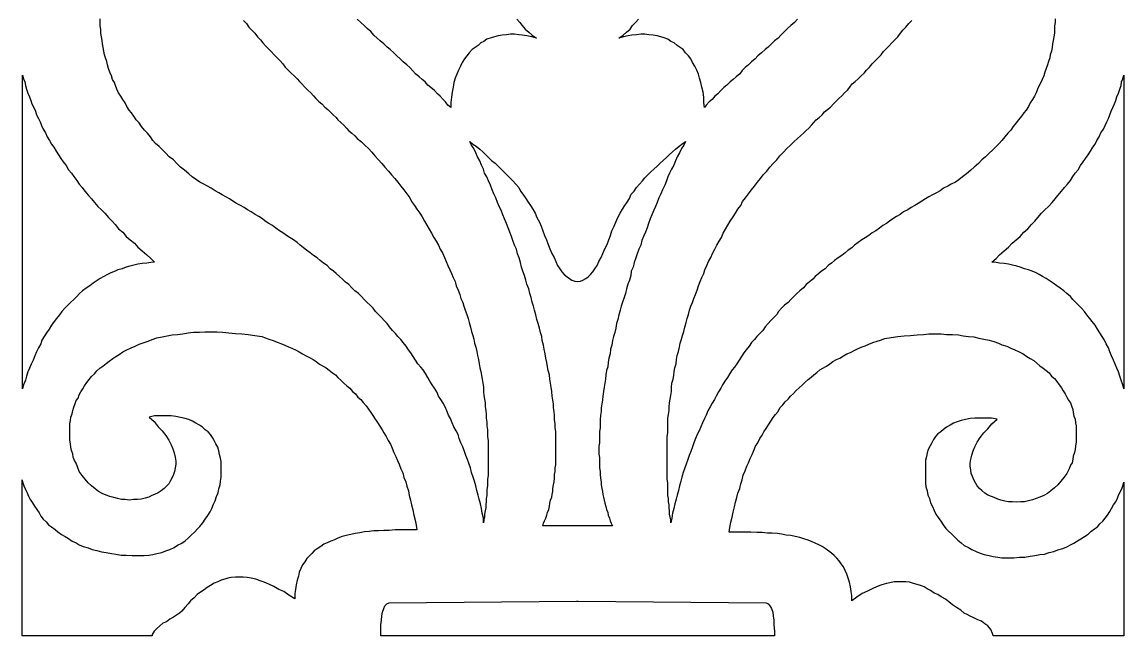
# Model space of a CAD drawing. Extents: x -372 to 372, y -358 to 358.
# Drawn here: x -312.5 to -242.8, y 75.3 to 114.1 of the extents above; entities that cross this region are included whole.
import ezdxf

# ---------------------------------------------------------------- set-up
doc = ezdxf.new("R2010")
doc.units = 0
doc.layers.add('LAYER_1', color=18, linetype='CONTINUOUS')

msp = doc.modelspace()

# ---------------------------------------------------------------- linework, layer by layer
at = {"layer": 'LAYER_1'}
for points in [[(-298.498, 114.252), (-298.312, 114.057), (-298.163, 113.83), (-297.977, 113.636), (-297.79, 113.441), (-297.604, 113.214), (-297.418, 113.019), (-297.269, 112.825), (-297.082, 112.63), (-296.933, 112.468), (-296.747, 112.273), (-296.561, 112.079), (-296.374, 111.884), (-296.188, 111.69), (-296.002, 111.495), (-295.853, 111.3), (-295.666, 111.106), (-295.48, 110.911), (-295.294, 110.749), (-295.107, 110.554), (-294.958, 110.392), (-294.809, 110.23), (-294.623, 110.036), (-294.437, 109.841), (-294.25, 109.679), (-294.064, 109.484), (-293.915, 109.322), (-293.729, 109.127), (-293.542, 108.965), (-293.356, 108.771), (-293.17, 108.608), (-293.021, 108.479), (-292.834, 108.284), (-292.648, 108.122), (-292.536, 107.96), (-292.35, 107.798), (-292.164, 107.635), (-291.977, 107.441), (-291.828, 107.279), (-291.642, 107.117), (-291.456, 106.954), (-291.307, 106.792), (-291.046, 106.565), (-290.822, 106.371), (-290.599, 106.144), (-290.375, 105.917), (-290.189, 105.69), (-289.965, 105.43), (-289.742, 105.203), (-289.555, 104.976), (-289.332, 104.717), (-289.145, 104.49), (-288.922, 104.262), (-288.736, 104.035), (-288.549, 103.776), (-288.363, 103.549), (-288.177, 103.29), (-287.99, 103.03), (-287.878, 102.803), (-287.692, 102.544), (-287.543, 102.317), (-287.357, 102.057), (-287.208, 101.83), (-287.059, 101.571), (-286.91, 101.311), (-286.761, 101.052), (-286.612, 100.792), (-286.462, 100.533), (-286.313, 100.306), (-286.164, 100.046), (-286.053, 99.787), (-285.904, 99.527), (-285.792, 99.268), (-285.68, 99.008), (-285.568, 98.749), (-285.456, 98.489), (-285.345, 98.262), (-285.233, 98.003), (-285.121, 97.744), (-285.046, 97.484), (-284.935, 97.192), (-284.823, 96.933), (-284.748, 96.673), (-284.637, 96.414), (-284.562, 96.187), (-284.488, 95.927), (-284.376, 95.668), (-284.301, 95.408), (-284.227, 95.149), (-284.152, 94.857), (-284.078, 94.598), (-284.003, 94.338), (-283.929, 94.111), (-283.891, 93.852), (-283.817, 93.592), (-283.742, 93.333), (-283.705, 93.073), (-283.63, 92.814), (-283.593, 92.554), (-283.556, 92.295), (-283.481, 92.068), (-283.444, 91.808), (-283.407, 91.581), (-283.37, 91.322), (-283.332, 91.062), (-283.332, 90.803), (-283.295, 90.543), (-283.258, 90.316), (-283.221, 90.089), (-283.221, 89.83), (-283.183, 89.603), (-283.146, 89.343), (-283.146, 89.116), (-283.109, 88.857), (-283.109, 88.63), (-283.072, 88.37), (-283.072, 88.176), (-283.072, 87.949), (-283.034, 87.689), (-283.034, 87.462), (-283.034, 87.235), (-283.034, 87.008), (-283.034, 86.781), (-283.034, 86.554), (-283.034, 86.327), (-283.034, 86.133), (-283.034, 85.906), (-283.034, 85.679), (-283.034, 85.484), (-283.072, 85.257), (-283.072, 85.03), (-283.072, 84.835), (-283.109, 84.608), (-283.109, 84.414), (-283.109, 84.219), (-283.146, 84.025), (-283.146, 83.83), (-283.183, 83.635), (-283.183, 83.441), (-283.221, 83.246), (-283.258, 83.052), (-283.258, 82.857), (-283.295, 82.695), (-283.332, 82.5), (-283.332, 82.792), (-283.407, 83.116), (-283.444, 83.408), (-283.519, 83.7), (-283.593, 83.992), (-283.668, 84.252), (-283.742, 84.543), (-283.817, 84.835), (-283.891, 85.127), (-283.966, 85.387), (-284.078, 85.679), (-284.152, 85.97), (-284.227, 86.198), (-284.338, 86.489), (-284.45, 86.749), (-284.525, 87.008), (-284.637, 87.3), (-284.748, 87.56), (-284.86, 87.819), (-284.935, 88.079), (-285.046, 88.306), (-285.196, 88.565), (-285.307, 88.825), (-285.419, 89.084), (-285.531, 89.311), (-285.643, 89.571), (-285.754, 89.83), (-285.866, 90.057), (-286.015, 90.284), (-286.164, 90.511), (-286.276, 90.771), (-286.425, 90.998), (-286.574, 91.225), (-286.723, 91.452), (-286.835, 91.679), (-286.984, 91.938), (-287.133, 92.165), (-287.282, 92.327), (-287.469, 92.554), (-287.618, 92.781), (-287.767, 93.008), (-287.916, 93.235), (-288.065, 93.43), (-288.214, 93.657), (-288.4, 93.884), (-288.549, 94.079), (-288.736, 94.273), (-288.885, 94.468), (-289.071, 94.662), (-289.257, 94.889), (-289.406, 95.084), (-289.593, 95.279), (-289.779, 95.473), (-289.965, 95.668), (-290.151, 95.862), (-290.301, 96.057), (-290.487, 96.252), (-290.673, 96.414), (-290.859, 96.608), (-291.046, 96.803), (-291.232, 96.998), (-291.456, 97.16), (-291.642, 97.354), (-291.828, 97.549), (-292.052, 97.711), (-292.238, 97.906), (-292.425, 98.068), (-292.648, 98.262), (-292.797, 98.392), (-293.021, 98.554), (-293.207, 98.749), (-293.431, 98.911), (-293.654, 99.073), (-293.841, 99.235), (-294.064, 99.398), (-294.288, 99.56), (-294.511, 99.722), (-294.698, 99.884), (-294.921, 100.046), (-295.107, 100.208), (-295.331, 100.371), (-295.555, 100.5), (-295.778, 100.662), (-296.002, 100.825), (-296.225, 100.954), (-296.449, 101.117), (-296.673, 101.279), (-296.896, 101.408), (-297.12, 101.571), (-297.306, 101.7), (-297.53, 101.862), (-297.753, 101.992), (-298.014, 102.154), (-298.238, 102.284), (-298.461, 102.414), (-298.685, 102.544), (-298.946, 102.673), (-299.169, 102.835), (-299.393, 102.965), (-299.616, 103.095), (-299.84, 103.225), (-300.063, 103.354), (-300.287, 103.484), (-300.548, 103.646), (-300.771, 103.776), (-300.995, 103.906), (-301.256, 104.035), (-301.479, 104.165), (-301.74, 104.36), (-301.964, 104.554), (-302.225, 104.781), (-302.486, 104.976), (-302.709, 105.203), (-302.933, 105.43), (-303.194, 105.625), (-303.417, 105.852), (-303.603, 106.046), (-303.827, 106.273), (-304.051, 106.468), (-304.237, 106.663), (-304.386, 106.89), (-304.572, 107.117), (-304.759, 107.311), (-304.945, 107.538), (-305.094, 107.765), (-305.28, 107.96), (-305.429, 108.187), (-305.578, 108.414), (-305.727, 108.576), (-305.877, 108.803), (-305.988, 109.03), (-306.137, 109.257), (-306.249, 109.452), (-306.398, 109.679), (-306.51, 109.906), (-306.585, 110.133), (-306.659, 110.327), (-306.771, 110.522), (-306.845, 110.749), (-306.957, 110.976), (-307.032, 111.203), (-307.106, 111.43), (-307.143, 111.657), (-307.218, 111.884), (-307.293, 112.079), (-307.33, 112.306), (-307.367, 112.533), (-307.404, 112.76), (-307.442, 112.987), (-307.479, 113.214), (-307.516, 113.441), (-307.516, 113.668), (-307.553, 113.895), (-307.553, 114.122), (-307.553, 114.349)], [(-281.208, 114.317), (-281.022, 114.122), (-280.873, 113.927), (-280.687, 113.7), (-280.463, 113.506), (-280.24, 113.311), (-279.979, 113.117), (-280.277, 113.214), (-280.575, 113.279), (-280.873, 113.311), (-281.097, 113.344), (-281.357, 113.376), (-281.618, 113.376), (-281.879, 113.344), (-282.14, 113.311), (-282.401, 113.279), (-282.624, 113.214), (-282.848, 113.149), (-283.109, 113.052), (-283.295, 112.922), (-283.481, 112.825), (-283.668, 112.663), (-283.854, 112.533), (-284.04, 112.403), (-284.227, 112.208), (-284.376, 112.014), (-284.525, 111.819), (-284.674, 111.592), (-284.786, 111.365), (-284.897, 111.106), (-285.009, 110.846), (-285.121, 110.587), (-285.196, 110.327), (-285.233, 110.036), (-285.307, 109.711), (-285.345, 109.387), (-285.382, 109.063), (-285.382, 108.738), (-285.568, 108.9), (-285.717, 109.095), (-285.866, 109.257), (-286.053, 109.452), (-286.239, 109.614), (-286.425, 109.808), (-286.649, 110.003), (-286.835, 110.165), (-287.021, 110.36), (-287.208, 110.522), (-287.394, 110.684), (-287.618, 110.879), (-287.804, 111.073), (-287.99, 111.268), (-288.177, 111.43), (-288.4, 111.625), (-288.586, 111.819), (-288.81, 112.014), (-288.996, 112.208), (-289.22, 112.403), (-289.406, 112.565), (-289.63, 112.76), (-289.853, 112.954), (-290.04, 113.117), (-290.263, 113.311), (-290.45, 113.538), (-290.673, 113.733), (-290.859, 113.927), (-291.083, 114.122), (-291.307, 114.317)], [(-263.471, 114.317), (-263.657, 114.122), (-263.881, 113.927), (-264.105, 113.733), (-264.291, 113.538), (-264.515, 113.311), (-264.701, 113.117), (-264.924, 112.954), (-265.111, 112.76), (-265.334, 112.565), (-265.521, 112.403), (-265.744, 112.208), (-265.968, 112.014), (-266.154, 111.819), (-266.378, 111.625), (-266.564, 111.43), (-266.788, 111.268), (-266.974, 111.073), (-267.123, 110.879), (-267.347, 110.684), (-267.533, 110.522), (-267.719, 110.36), (-267.943, 110.165), (-268.129, 110.003), (-268.315, 109.808), (-268.502, 109.614), (-268.688, 109.452), (-268.874, 109.257), (-269.061, 109.095), (-269.247, 108.9), (-269.359, 108.738), (-269.396, 109.063), (-269.396, 109.387), (-269.433, 109.711), (-269.508, 110.036), (-269.582, 110.327), (-269.657, 110.587), (-269.731, 110.846), (-269.843, 111.106), (-269.955, 111.365), (-270.104, 111.592), (-270.216, 111.819), (-270.365, 112.014), (-270.551, 112.208), (-270.7, 112.403), (-270.886, 112.533), (-271.073, 112.663), (-271.259, 112.825), (-271.483, 112.922), (-271.669, 113.052), (-271.893, 113.149), (-272.116, 113.214), (-272.34, 113.279), (-272.601, 113.311), (-272.861, 113.344), (-273.122, 113.376), (-273.383, 113.376), (-273.644, 113.344), (-273.942, 113.311), (-274.166, 113.279), (-274.464, 113.214), (-274.762, 113.117), (-274.501, 113.311), (-274.277, 113.506), (-274.054, 113.7), (-273.905, 113.927), (-273.718, 114.122), (-273.532, 114.317)], [(-247.187, 114.349), (-247.187, 114.122), (-247.224, 113.895), (-247.224, 113.668), (-247.224, 113.441), (-247.262, 113.214), (-247.299, 112.987), (-247.336, 112.76), (-247.374, 112.533), (-247.411, 112.306), (-247.485, 112.079), (-247.523, 111.884), (-247.597, 111.657), (-247.672, 111.43), (-247.746, 111.203), (-247.821, 110.976), (-247.895, 110.749), (-248.007, 110.522), (-248.082, 110.327), (-248.193, 110.133), (-248.305, 109.906), (-248.38, 109.679), (-248.491, 109.452), (-248.603, 109.257), (-248.752, 109.03), (-248.864, 108.803), (-249.013, 108.576), (-249.162, 108.414), (-249.311, 108.187), (-249.498, 107.96), (-249.647, 107.765), (-249.833, 107.538), (-249.982, 107.311), (-250.168, 107.117), (-250.355, 106.89), (-250.541, 106.663), (-250.727, 106.468), (-250.913, 106.273), (-251.137, 106.046), (-251.361, 105.852), (-251.584, 105.625), (-251.808, 105.43), (-252.031, 105.203), (-252.292, 104.976), (-252.516, 104.781), (-252.777, 104.554), (-253.037, 104.36), (-253.261, 104.165), (-253.485, 104.035), (-253.745, 103.906), (-253.969, 103.776), (-254.23, 103.646), (-254.453, 103.484), (-254.677, 103.354), (-254.938, 103.225), (-255.161, 103.095), (-255.385, 102.965), (-255.609, 102.835), (-255.832, 102.673), (-256.056, 102.544), (-256.279, 102.414), (-256.503, 102.284), (-256.764, 102.154), (-256.987, 101.992), (-257.211, 101.862), (-257.435, 101.7), (-257.658, 101.571), (-257.844, 101.408), (-258.068, 101.279), (-258.292, 101.117), (-258.515, 100.954), (-258.739, 100.825), (-258.962, 100.662), (-259.186, 100.5), (-259.409, 100.371), (-259.633, 100.208), (-259.857, 100.046), (-260.043, 99.884), (-260.267, 99.722), (-260.453, 99.56), (-260.676, 99.398), (-260.9, 99.235), (-261.124, 99.073), (-261.31, 98.911), (-261.533, 98.749), (-261.72, 98.554), (-261.943, 98.392), (-262.13, 98.262), (-262.353, 98.068), (-262.502, 97.906), (-262.726, 97.711), (-262.912, 97.549), (-263.099, 97.354), (-263.322, 97.16), (-263.508, 96.998), (-263.695, 96.803), (-263.881, 96.608), (-264.067, 96.414), (-264.291, 96.252), (-264.477, 96.057), (-264.664, 95.862), (-264.775, 95.668), (-264.962, 95.473), (-265.148, 95.279), (-265.334, 95.084), (-265.521, 94.889), (-265.67, 94.662), (-265.856, 94.468), (-266.042, 94.273), (-266.191, 94.079), (-266.378, 93.884), (-266.527, 93.657), (-266.713, 93.43), (-266.862, 93.235), (-267.011, 93.008), (-267.16, 92.781), (-267.309, 92.554), (-267.458, 92.327), (-267.607, 92.165), (-267.756, 91.938), (-267.905, 91.679), (-268.055, 91.452), (-268.204, 91.225), (-268.315, 90.998), (-268.464, 90.771), (-268.613, 90.511), (-268.725, 90.284), (-268.874, 90.057), (-268.986, 89.83), (-269.135, 89.571), (-269.247, 89.311), (-269.359, 89.084), (-269.471, 88.825), (-269.582, 88.565), (-269.694, 88.306), (-269.806, 88.079), (-269.918, 87.819), (-270.029, 87.56), (-270.104, 87.3), (-270.216, 87.008), (-270.328, 86.749), (-270.402, 86.489), (-270.514, 86.198), (-270.588, 85.97), (-270.7, 85.679), (-270.775, 85.387), (-270.849, 85.127), (-270.924, 84.835), (-270.998, 84.543), (-271.073, 84.252), (-271.147, 83.992), (-271.222, 83.7), (-271.296, 83.408), (-271.371, 83.116), (-271.408, 82.792), (-271.483, 82.5), (-271.483, 82.695), (-271.52, 82.857), (-271.557, 83.052), (-271.557, 83.246), (-271.594, 83.441), (-271.594, 83.635), (-271.632, 83.83), (-271.632, 84.025), (-271.669, 84.219), (-271.669, 84.414), (-271.669, 84.608), (-271.669, 84.835), (-271.669, 85.03), (-271.706, 85.257), (-271.706, 85.484), (-271.706, 85.679), (-271.706, 85.906), (-271.706, 86.133), (-271.706, 86.327), (-271.706, 86.554), (-271.706, 86.781), (-271.706, 87.008), (-271.706, 87.235), (-271.706, 87.462), (-271.706, 87.689), (-271.706, 87.949), (-271.669, 88.176), (-271.669, 88.37), (-271.669, 88.63), (-271.669, 88.857), (-271.669, 89.116), (-271.632, 89.343), (-271.594, 89.603), (-271.594, 89.83), (-271.557, 90.089), (-271.52, 90.316), (-271.483, 90.543), (-271.445, 90.803), (-271.445, 91.062), (-271.408, 91.322), (-271.334, 91.581), (-271.296, 91.808), (-271.259, 92.068), (-271.222, 92.295), (-271.147, 92.554), (-271.11, 92.814), (-271.073, 93.073), (-270.998, 93.333), (-270.924, 93.592), (-270.886, 93.852), (-270.812, 94.111), (-270.737, 94.338), (-270.663, 94.598), (-270.588, 94.857), (-270.514, 95.149), (-270.439, 95.408), (-270.365, 95.668), (-270.29, 95.927), (-270.216, 96.187), (-270.104, 96.414), (-270.029, 96.673), (-269.918, 96.933), (-269.806, 97.192), (-269.731, 97.484), (-269.62, 97.744), (-269.508, 98.003), (-269.396, 98.262), (-269.321, 98.489), (-269.21, 98.749), (-269.098, 99.008), (-268.949, 99.268), (-268.837, 99.527), (-268.688, 99.787), (-268.576, 100.046), (-268.427, 100.306), (-268.278, 100.533), (-268.166, 100.792), (-268.017, 101.052), (-267.868, 101.311), (-267.719, 101.571), (-267.533, 101.83), (-267.384, 102.057), (-267.235, 102.317), (-267.048, 102.544), (-266.937, 102.803), (-266.75, 103.03), (-266.564, 103.29), (-266.378, 103.549), (-266.191, 103.776), (-266.005, 104.035), (-265.819, 104.262), (-265.632, 104.49), (-265.409, 104.717), (-265.223, 104.976), (-264.999, 105.203), (-264.775, 105.43), (-264.589, 105.69), (-264.365, 105.917), (-264.142, 106.144), (-263.918, 106.371), (-263.695, 106.565), (-263.471, 106.792), (-263.285, 106.954), (-263.099, 107.117), (-262.949, 107.279), (-262.763, 107.441), (-262.577, 107.635), (-262.428, 107.798), (-262.279, 107.96), (-262.092, 108.122), (-261.906, 108.284), (-261.757, 108.479), (-261.571, 108.608), (-261.384, 108.771), (-261.198, 108.965), (-261.049, 109.127), (-260.863, 109.322), (-260.676, 109.484), (-260.49, 109.679), (-260.304, 109.841), (-260.155, 110.036), (-260.006, 110.23), (-259.819, 110.392), (-259.633, 110.554), (-259.447, 110.749), (-259.26, 110.911), (-259.111, 111.106), (-258.925, 111.3), (-258.739, 111.495), (-258.552, 111.69), (-258.366, 111.884), (-258.18, 112.079), (-258.031, 112.273), (-257.844, 112.468), (-257.695, 112.63), (-257.509, 112.825), (-257.323, 113.019), (-257.136, 113.214), (-256.95, 113.441), (-256.801, 113.636), (-256.615, 113.83), (-256.428, 114.057), (-256.242, 114.252)]]:
    msp.add_lwpolyline(points, dxfattribs=at)
for points in [[(-312.398, 110.554), (-312.323, 110.36), (-312.286, 110.133), (-312.211, 109.906), (-312.137, 109.646), (-312.025, 109.419), (-311.95, 109.192), (-311.876, 108.965), (-311.764, 108.738), (-311.652, 108.511), (-311.578, 108.284), (-311.466, 108.057), (-311.354, 107.83), (-311.28, 107.603), (-311.168, 107.376), (-311.019, 107.149), (-310.907, 106.89), (-310.758, 106.663), (-310.646, 106.435), (-310.497, 106.241), (-310.348, 105.981), (-310.199, 105.754), (-310.05, 105.527), (-309.901, 105.3), (-309.715, 105.073), (-309.566, 104.814), (-309.379, 104.587), (-309.23, 104.392), (-309.044, 104.133), (-308.895, 103.906), (-308.708, 103.679), (-308.522, 103.452), (-308.299, 103.192), (-308.112, 102.965), (-307.926, 102.738), (-307.702, 102.479), (-307.479, 102.284), (-307.255, 102.057), (-307.032, 101.798), (-306.808, 101.571), (-306.622, 101.344), (-306.398, 101.084), (-306.137, 100.857), (-305.914, 100.598), (-305.653, 100.371), (-305.392, 100.176), (-305.169, 99.917), (-304.908, 99.689), (-304.61, 99.43), (-304.349, 99.203), (-304.125, 98.976), (-304.349, 98.944), (-304.61, 98.911), (-304.908, 98.879), (-305.169, 98.846), (-305.429, 98.781), (-305.69, 98.717), (-305.914, 98.652), (-306.175, 98.554), (-306.435, 98.489), (-306.622, 98.392), (-306.883, 98.295), (-307.106, 98.198), (-307.33, 98.068), (-307.553, 97.938), (-307.814, 97.776), (-308.001, 97.646), (-308.224, 97.484), (-308.448, 97.322), (-308.671, 97.16), (-308.858, 96.998), (-309.044, 96.803), (-309.23, 96.608), (-309.416, 96.446), (-309.603, 96.252), (-309.789, 96.057), (-309.975, 95.862), (-310.124, 95.635), (-310.311, 95.408), (-310.46, 95.214), (-310.646, 94.987), (-310.795, 94.727), (-310.944, 94.5), (-311.093, 94.273), (-311.242, 94.046), (-311.317, 93.819), (-311.466, 93.56), (-311.578, 93.3), (-311.69, 93.041), (-311.801, 92.781), (-311.913, 92.522), (-312.025, 92.262), (-312.137, 92.035), (-312.211, 91.776), (-312.286, 91.516), (-312.398, 91.225), (-312.472, 90.967), (-312.472, 110.781)], [(-242.828, 90.967), (-242.902, 91.225), (-243.014, 91.516), (-243.088, 91.776), (-243.163, 92.035), (-243.275, 92.262), (-243.386, 92.522), (-243.498, 92.781), (-243.61, 93.041), (-243.722, 93.3), (-243.796, 93.56), (-243.945, 93.819), (-244.057, 94.046), (-244.206, 94.273), (-244.355, 94.5), (-244.504, 94.727), (-244.653, 94.987), (-244.84, 95.214), (-244.989, 95.408), (-245.175, 95.635), (-245.324, 95.862), (-245.51, 96.057), (-245.697, 96.252), (-245.883, 96.446), (-246.069, 96.608), (-246.218, 96.803), (-246.442, 96.998), (-246.628, 97.16), (-246.852, 97.322), (-247.075, 97.484), (-247.299, 97.646), (-247.485, 97.776), (-247.746, 97.938), (-247.97, 98.068), (-248.193, 98.198), (-248.38, 98.295), (-248.64, 98.392), (-248.864, 98.489), (-249.125, 98.554), (-249.386, 98.652), (-249.609, 98.717), (-249.87, 98.781), (-250.131, 98.846), (-250.392, 98.879), (-250.69, 98.911), (-250.913, 98.944), (-251.174, 98.976), (-250.913, 99.203), (-250.69, 99.43), (-250.392, 99.689), (-250.131, 99.917), (-249.907, 100.176), (-249.647, 100.371), (-249.386, 100.598), (-249.162, 100.857), (-248.901, 101.084), (-248.678, 101.344), (-248.454, 101.571), (-248.268, 101.798), (-248.044, 102.057), (-247.821, 102.284), (-247.597, 102.479), (-247.374, 102.738), (-247.187, 102.965), (-247.001, 103.192), (-246.777, 103.452), (-246.591, 103.679), (-246.405, 103.906), (-246.218, 104.133), (-246.069, 104.392), (-245.92, 104.587), (-245.734, 104.814), (-245.585, 105.073), (-245.399, 105.3), (-245.25, 105.527), (-245.1, 105.754), (-244.951, 105.981), (-244.802, 106.241), (-244.653, 106.435), (-244.542, 106.663), (-244.392, 106.89), (-244.281, 107.149), (-244.132, 107.376), (-244.02, 107.603), (-243.908, 107.83), (-243.796, 108.057), (-243.722, 108.284), (-243.647, 108.511), (-243.535, 108.738), (-243.424, 108.965), (-243.349, 109.192), (-243.275, 109.419), (-243.163, 109.646), (-243.088, 109.906), (-243.014, 110.133), (-242.976, 110.36), (-242.902, 110.554), (-242.828, 110.781)], [(-270.663, 106.371), (-270.812, 106.144), (-270.924, 105.884), (-271.073, 105.625), (-271.185, 105.365), (-271.296, 105.106), (-271.445, 104.846), (-271.557, 104.587), (-271.669, 104.36), (-271.744, 104.1), (-271.855, 103.841), (-272.004, 103.549), (-272.116, 103.29), (-272.228, 103.03), (-272.34, 102.738), (-272.452, 102.479), (-272.563, 102.252), (-272.675, 101.96), (-272.787, 101.7), (-272.899, 101.408), (-272.973, 101.149), (-273.085, 100.857), (-273.197, 100.598), (-273.309, 100.338), (-273.383, 100.046), (-273.495, 99.787), (-273.607, 99.495), (-273.681, 99.235), (-273.793, 98.944), (-273.868, 98.652), (-273.979, 98.392), (-274.017, 98.133), (-274.091, 97.841), (-274.203, 97.581), (-274.277, 97.289), (-274.352, 96.998), (-274.426, 96.738), (-274.538, 96.446), (-274.613, 96.187), (-274.687, 95.927), (-274.762, 95.635), (-274.836, 95.344), (-274.911, 95.084), (-274.948, 94.792), (-275.023, 94.533), (-275.097, 94.273), (-275.172, 94.014), (-275.209, 93.722), (-275.284, 93.462), (-275.321, 93.171), (-275.395, 92.911), (-275.433, 92.619), (-275.47, 92.36), (-275.544, 92.133), (-275.582, 91.841), (-275.619, 91.581), (-275.656, 91.322), (-275.693, 91.062), (-275.731, 90.803), (-275.768, 90.511), (-275.805, 90.252), (-275.842, 90.025), (-275.88, 89.765), (-275.88, 89.538), (-275.917, 89.279), (-275.954, 89.019), (-275.954, 88.76), (-275.954, 88.5), (-275.992, 88.273), (-275.992, 88.046), (-275.992, 87.819), (-275.992, 87.56), (-276.029, 87.333), (-276.029, 87.106), (-276.029, 86.846), (-275.992, 86.619), (-275.992, 86.392), (-275.992, 86.165), (-275.992, 85.97), (-275.954, 85.743), (-275.954, 85.549), (-275.917, 85.322), (-275.88, 85.095), (-275.88, 84.9), (-275.842, 84.673), (-275.805, 84.479), (-275.768, 84.284), (-275.731, 84.122), (-275.693, 83.927), (-275.656, 83.733), (-275.582, 83.538), (-275.544, 83.343), (-275.47, 83.149), (-275.433, 82.987), (-275.358, 82.792), (-275.321, 82.63), (-275.246, 82.468), (-275.172, 82.306), (-279.569, 82.306), (-279.532, 82.468), (-279.457, 82.63), (-279.382, 82.792), (-279.308, 82.987), (-279.271, 83.149), (-279.196, 83.343), (-279.159, 83.538), (-279.122, 83.733), (-279.084, 83.927), (-279.01, 84.122), (-278.973, 84.284), (-278.935, 84.479), (-278.935, 84.673), (-278.898, 84.9), (-278.861, 85.095), (-278.824, 85.322), (-278.824, 85.549), (-278.786, 85.743), (-278.786, 85.97), (-278.749, 86.165), (-278.749, 86.392), (-278.749, 86.619), (-278.749, 86.846), (-278.749, 87.106), (-278.749, 87.333), (-278.749, 87.56), (-278.749, 87.819), (-278.749, 88.046), (-278.749, 88.273), (-278.786, 88.5), (-278.786, 88.76), (-278.824, 89.019), (-278.824, 89.279), (-278.861, 89.538), (-278.898, 89.765), (-278.898, 90.025), (-278.935, 90.252), (-278.973, 90.511), (-279.01, 90.803), (-279.047, 91.062), (-279.084, 91.322), (-279.122, 91.581), (-279.159, 91.841), (-279.233, 92.133), (-279.271, 92.36), (-279.308, 92.619), (-279.382, 92.911), (-279.42, 93.171), (-279.494, 93.462), (-279.532, 93.722), (-279.606, 94.014), (-279.643, 94.273), (-279.718, 94.533), (-279.792, 94.792), (-279.867, 95.084), (-279.941, 95.344), (-280.016, 95.635), (-280.09, 95.927), (-280.165, 96.187), (-280.24, 96.446), (-280.314, 96.738), (-280.389, 96.998), (-280.463, 97.289), (-280.575, 97.581), (-280.649, 97.841), (-280.724, 98.133), (-280.836, 98.392), (-280.91, 98.652), (-280.985, 98.944), (-281.059, 99.235), (-281.171, 99.495), (-281.246, 99.787), (-281.357, 100.046), (-281.469, 100.338), (-281.544, 100.598), (-281.656, 100.857), (-281.767, 101.149), (-281.879, 101.408), (-281.991, 101.7), (-282.103, 101.96), (-282.214, 102.252), (-282.326, 102.479), (-282.438, 102.738), (-282.55, 103.03), (-282.662, 103.29), (-282.773, 103.549), (-282.885, 103.841), (-282.997, 104.1), (-283.109, 104.36), (-283.258, 104.587), (-283.332, 104.846), (-283.444, 105.106), (-283.556, 105.365), (-283.705, 105.625), (-283.817, 105.884), (-283.929, 106.144), (-284.078, 106.371), (-284.189, 106.598), (-284.003, 106.435), (-283.78, 106.306), (-283.556, 106.111), (-283.37, 105.949), (-283.183, 105.754), (-282.997, 105.592), (-282.811, 105.398), (-282.587, 105.235), (-282.401, 105.041), (-282.214, 104.846), (-282.028, 104.684), (-281.842, 104.49), (-281.656, 104.295), (-281.469, 104.1), (-281.283, 103.906), (-281.097, 103.679), (-280.985, 103.452), (-280.836, 103.257), (-280.649, 102.998), (-280.5, 102.771), (-280.351, 102.544), (-280.202, 102.317), (-280.053, 102.057), (-279.941, 101.798), (-279.792, 101.506), (-279.681, 101.246), (-279.569, 100.954), (-279.457, 100.662), (-279.345, 100.371), (-279.233, 100.079), (-279.122, 99.819), (-279.01, 99.527), (-278.861, 99.268), (-278.749, 99.008), (-278.637, 98.749), (-278.488, 98.554), (-278.376, 98.36), (-278.227, 98.198), (-278.041, 98.035), (-277.892, 97.938), (-277.743, 97.841), (-277.557, 97.776), (-277.37, 97.744), (-277.184, 97.776), (-277.035, 97.841), (-276.849, 97.938), (-276.7, 98.035), (-276.55, 98.198), (-276.401, 98.36), (-276.29, 98.554), (-276.141, 98.749), (-276.029, 99.008), (-275.88, 99.268), (-275.768, 99.527), (-275.656, 99.819), (-275.507, 100.079), (-275.395, 100.371), (-275.284, 100.662), (-275.209, 100.954), (-275.06, 101.246), (-274.948, 101.506), (-274.836, 101.798), (-274.687, 102.057), (-274.538, 102.317), (-274.389, 102.544), (-274.24, 102.771), (-274.091, 102.998), (-273.979, 103.257), (-273.793, 103.452), (-273.644, 103.679), (-273.458, 103.906), (-273.271, 104.1), (-273.122, 104.295), (-272.936, 104.49), (-272.75, 104.684), (-272.563, 104.846), (-272.34, 105.041), (-272.153, 105.235), (-271.967, 105.398), (-271.744, 105.592), (-271.594, 105.754), (-271.371, 105.949), (-271.185, 106.111), (-270.961, 106.306), (-270.775, 106.435), (-270.551, 106.598)], [(-299.794, 94.536), (-299.422, 94.504), (-299.012, 94.471), (-298.602, 94.439), (-298.192, 94.406), (-297.782, 94.341), (-297.335, 94.276), (-297.111, 94.179), (-296.888, 94.114), (-296.627, 94.017), (-296.366, 93.92), (-296.143, 93.822), (-295.882, 93.725), (-295.658, 93.628), (-295.435, 93.531), (-295.174, 93.401), (-294.987, 93.304), (-294.764, 93.174), (-294.54, 93.044), (-294.317, 92.947), (-294.093, 92.817), (-293.907, 92.687), (-293.683, 92.525), (-293.46, 92.395), (-293.273, 92.298), (-293.087, 92.136), (-292.863, 91.974), (-292.677, 91.844), (-292.528, 91.682), (-292.342, 91.52), (-292.155, 91.325), (-291.969, 91.163), (-291.783, 91.001), (-291.597, 90.806), (-291.41, 90.644), (-291.261, 90.449), (-291.075, 90.287), (-290.926, 90.093), (-290.739, 89.898), (-290.59, 89.671), (-290.441, 89.476), (-290.33, 89.282), (-290.181, 89.055), (-290.031, 88.828), (-289.882, 88.601), (-289.733, 88.374), (-289.622, 88.179), (-289.473, 87.952), (-289.361, 87.693), (-289.212, 87.466), (-289.1, 87.206), (-288.988, 86.947), (-288.876, 86.687), (-288.765, 86.428), (-288.653, 86.201), (-288.541, 85.909), (-288.429, 85.649), (-288.355, 85.358), (-288.243, 85.098), (-288.168, 84.806), (-288.057, 84.514), (-288.019, 84.222), (-287.945, 83.93), (-287.87, 83.639), (-287.796, 83.314), (-287.721, 82.99), (-287.647, 82.666), (-287.572, 82.341), (-287.535, 82.049), (-288.914, 82.049), (-289.286, 82.017), (-289.622, 82.017), (-289.957, 81.985), (-290.255, 81.985), (-290.553, 81.952), (-290.851, 81.92), (-291.149, 81.855), (-291.447, 81.822), (-291.708, 81.757), (-292.006, 81.693), (-292.267, 81.628), (-292.528, 81.53), (-292.752, 81.433), (-292.975, 81.336), (-293.199, 81.239), (-293.422, 81.141), (-293.609, 81.012), (-293.832, 80.849), (-294.019, 80.72), (-294.168, 80.557), (-294.354, 80.395), (-294.503, 80.233), (-294.615, 80.039), (-294.764, 79.844), (-294.876, 79.617), (-294.987, 79.39), (-295.025, 79.13), (-295.099, 78.871), (-295.174, 78.579), (-295.211, 78.287), (-295.248, 78.028), (-295.248, 77.703), (-295.621, 77.93), (-295.956, 78.157), (-296.254, 78.287), (-296.59, 78.482), (-296.888, 78.612), (-297.186, 78.741), (-297.447, 78.839), (-297.708, 78.936), (-298.006, 79.001), (-298.267, 79.033), (-298.527, 79.066), (-299.012, 79.066), (-299.273, 79.033), (-299.496, 79.001), (-299.683, 78.936), (-299.906, 78.871), (-300.13, 78.774), (-300.353, 78.676), (-300.577, 78.547), (-300.8, 78.417), (-300.987, 78.255), (-301.21, 78.125), (-301.434, 77.963), (-301.62, 77.768), (-301.844, 77.574), (-301.993, 77.379), (-302.216, 77.152), (-302.403, 76.925), (-302.552, 76.795), (-302.738, 76.666), (-302.924, 76.536), (-303.148, 76.406), (-303.372, 76.244), (-303.595, 76.147), (-303.782, 75.984), (-303.968, 75.822), (-304.154, 75.66), (-304.266, 75.433), (-304.274, 75.383), (-304.272, 75.352), (-312.5, 75.349), (-312.5, 75.352), (-312.5, 75.355), (-312.5, 75.369), (-312.5, 75.383), (-312.5, 85.208), (-312.464, 85.098), (-312.389, 84.839), (-312.278, 84.612), (-312.166, 84.385), (-312.091, 84.19), (-311.979, 83.963), (-311.83, 83.768), (-311.719, 83.541), (-311.57, 83.347), (-311.42, 83.12), (-311.309, 82.925), (-311.16, 82.73), (-310.973, 82.568), (-310.824, 82.374), (-310.638, 82.244), (-310.414, 82.082), (-310.228, 81.92), (-310.004, 81.757), (-309.781, 81.628), (-309.557, 81.498), (-309.334, 81.336), (-309.073, 81.239), (-308.887, 81.109), (-308.626, 81.012), (-308.328, 80.914), (-308.067, 80.817), (-307.769, 80.752), (-307.471, 80.655), (-307.172, 80.622), (-306.837, 80.557), (-306.576, 80.525), (-306.241, 80.46), (-305.906, 80.46), (-305.533, 80.428), (-304.788, 80.428), (-304.49, 80.46), (-304.229, 80.493), (-303.968, 80.557), (-303.67, 80.622), (-303.409, 80.72), (-303.148, 80.817), (-302.887, 80.947), (-302.664, 81.076), (-302.403, 81.206), (-302.179, 81.368), (-301.993, 81.53), (-301.807, 81.725), (-301.583, 81.92), (-301.397, 82.114), (-301.248, 82.276), (-301.061, 82.503), (-300.912, 82.73), (-300.763, 82.958), (-300.614, 83.185), (-300.502, 83.412), (-300.391, 83.671), (-300.279, 83.898), (-300.204, 84.158), (-300.092, 84.385), (-300.055, 84.644), (-299.981, 84.903), (-299.943, 85.13), (-299.906, 85.39), (-299.906, 85.649), (-299.906, 85.909), (-299.906, 86.136), (-299.906, 86.363), (-299.943, 86.59), (-300.018, 86.817), (-300.055, 87.044), (-300.13, 87.271), (-300.242, 87.498), (-300.353, 87.693), (-300.465, 87.887), (-300.577, 88.082), (-300.726, 88.244), (-300.912, 88.374), (-301.099, 88.536), (-301.285, 88.666), (-301.508, 88.795), (-301.732, 88.925), (-301.956, 89.022), (-302.179, 89.087), (-302.477, 89.152), (-302.775, 89.217), (-303.074, 89.249), (-304.117, 89.249), (-304.452, 89.185), (-304.154, 88.893), (-303.893, 88.568), (-303.632, 88.309), (-303.409, 88.017), (-303.223, 87.725), (-303.074, 87.433), (-302.962, 87.174), (-302.887, 86.914), (-302.813, 86.655), (-302.775, 86.395), (-302.775, 86.201), (-302.813, 85.974), (-302.85, 85.747), (-302.924, 85.552), (-302.999, 85.358), (-303.111, 85.163), (-303.223, 84.968), (-303.372, 84.806), (-303.521, 84.676), (-303.707, 84.514), (-303.893, 84.385), (-304.117, 84.287), (-304.303, 84.222), (-304.49, 84.125), (-304.713, 84.06), (-304.974, 83.995), (-305.198, 83.963), (-305.458, 83.963), (-305.719, 83.93), (-305.98, 83.963), (-306.204, 83.963), (-306.464, 84.028), (-306.688, 84.093), (-306.949, 84.158), (-307.172, 84.255), (-307.433, 84.352), (-307.657, 84.482), (-307.88, 84.644), (-308.104, 84.839), (-308.328, 85.033), (-308.514, 85.26), (-308.7, 85.487), (-308.887, 85.747), (-308.998, 86.039), (-309.073, 86.266), (-309.185, 86.428), (-309.259, 86.655), (-309.296, 86.849), (-309.371, 87.076), (-309.408, 87.271), (-309.446, 87.498), (-309.483, 87.725), (-309.483, 87.92), (-309.483, 88.147), (-309.483, 88.341), (-309.483, 88.536), (-309.483, 88.763), (-309.446, 88.958), (-309.408, 89.185), (-309.334, 89.379), (-309.296, 89.606), (-309.222, 89.801), (-309.147, 90.028), (-309.073, 90.222), (-308.961, 90.385), (-308.887, 90.579), (-308.775, 90.774), (-308.663, 90.968), (-308.551, 91.163), (-308.402, 91.358), (-308.253, 91.552), (-308.104, 91.747), (-307.918, 91.909), (-307.769, 92.104), (-307.582, 92.266), (-307.396, 92.395), (-307.172, 92.558), (-306.986, 92.72), (-306.763, 92.882), (-306.576, 93.012), (-306.353, 93.141), (-306.129, 93.304), (-305.868, 93.433), (-305.607, 93.563), (-305.347, 93.66), (-305.086, 93.79), (-304.788, 93.887), (-304.527, 93.985), (-304.266, 94.082), (-303.968, 94.179), (-303.632, 94.244), (-303.334, 94.309), (-302.999, 94.374), (-302.664, 94.406), (-302.328, 94.439), (-301.993, 94.504), (-301.658, 94.536), (-301.285, 94.536), (-300.95, 94.568), (-300.167, 94.568)], [(-254.044, 94.403), (-253.671, 94.403), (-253.298, 94.371), (-253, 94.306), (-252.665, 94.273), (-252.329, 94.241), (-251.994, 94.176), (-251.696, 94.111), (-251.361, 94.046), (-251.063, 93.949), (-250.764, 93.852), (-250.541, 93.754), (-250.243, 93.657), (-249.982, 93.527), (-249.721, 93.43), (-249.46, 93.3), (-249.199, 93.171), (-248.976, 93.008), (-248.752, 92.879), (-248.529, 92.749), (-248.342, 92.587), (-248.156, 92.425), (-247.932, 92.262), (-247.746, 92.133), (-247.56, 91.971), (-247.411, 91.776), (-247.224, 91.614), (-247.075, 91.419), (-246.926, 91.225), (-246.777, 91.03), (-246.666, 90.835), (-246.554, 90.641), (-246.442, 90.446), (-246.33, 90.252), (-246.218, 90.089), (-246.144, 89.895), (-246.069, 89.668), (-246.032, 89.473), (-245.995, 89.246), (-245.92, 89.052), (-245.883, 88.825), (-245.846, 88.63), (-245.846, 88.403), (-245.846, 88.208), (-245.846, 88.014), (-245.846, 87.787), (-245.846, 87.592), (-245.883, 87.365), (-245.92, 87.138), (-245.958, 86.943), (-246.032, 86.716), (-246.069, 86.522), (-246.107, 86.295), (-246.218, 86.133), (-246.293, 85.906), (-246.442, 85.614), (-246.628, 85.354), (-246.815, 85.127), (-247.001, 84.9), (-247.224, 84.706), (-247.448, 84.511), (-247.672, 84.349), (-247.895, 84.219), (-248.156, 84.122), (-248.38, 84.025), (-248.603, 83.96), (-248.864, 83.895), (-249.125, 83.83), (-249.348, 83.83), (-249.609, 83.797), (-249.87, 83.83), (-250.131, 83.83), (-250.355, 83.862), (-250.615, 83.927), (-250.802, 83.992), (-251.025, 84.089), (-251.212, 84.154), (-251.435, 84.252), (-251.621, 84.381), (-251.808, 84.543), (-251.957, 84.673), (-252.106, 84.835), (-252.218, 85.03), (-252.329, 85.225), (-252.404, 85.419), (-252.479, 85.614), (-252.516, 85.841), (-252.553, 86.068), (-252.553, 86.262), (-252.516, 86.522), (-252.441, 86.781), (-252.367, 87.041), (-252.255, 87.3), (-252.106, 87.592), (-251.92, 87.884), (-251.696, 88.176), (-251.435, 88.435), (-251.174, 88.76), (-250.839, 89.052), (-251.212, 89.116), (-252.255, 89.116), (-252.553, 89.084), (-252.851, 89.019), (-253.112, 88.954), (-253.373, 88.889), (-253.596, 88.792), (-253.82, 88.662), (-254.044, 88.533), (-254.23, 88.403), (-254.416, 88.241), (-254.603, 88.111), (-254.752, 87.949), (-254.863, 87.754), (-254.975, 87.56), (-255.087, 87.365), (-255.199, 87.138), (-255.273, 86.911), (-255.311, 86.684), (-255.385, 86.457), (-255.385, 86.23), (-255.385, 86.003), (-255.385, 85.776), (-255.385, 85.516), (-255.385, 85.257), (-255.385, 84.998), (-255.348, 84.77), (-255.273, 84.511), (-255.236, 84.252), (-255.124, 84.025), (-255.05, 83.765), (-254.938, 83.538), (-254.826, 83.279), (-254.714, 83.052), (-254.565, 82.825), (-254.416, 82.597), (-254.267, 82.37), (-254.081, 82.143), (-253.932, 81.981), (-253.708, 81.787), (-253.522, 81.592), (-253.336, 81.397), (-253.112, 81.235), (-252.926, 81.073), (-252.665, 80.943), (-252.441, 80.814), (-252.18, 80.684), (-251.92, 80.587), (-251.659, 80.489), (-251.361, 80.424), (-251.1, 80.36), (-250.802, 80.327), (-250.541, 80.295), (-249.796, 80.295), (-249.423, 80.327), (-249.088, 80.327), (-248.752, 80.392), (-248.454, 80.424), (-248.156, 80.489), (-247.858, 80.522), (-247.56, 80.619), (-247.262, 80.684), (-247.001, 80.781), (-246.703, 80.879), (-246.442, 80.976), (-246.218, 81.106), (-245.995, 81.203), (-245.771, 81.365), (-245.548, 81.495), (-245.324, 81.625), (-245.1, 81.787), (-244.914, 81.949), (-244.691, 82.111), (-244.504, 82.241), (-244.355, 82.435), (-244.169, 82.597), (-244.02, 82.792), (-243.871, 82.987), (-243.722, 83.214), (-243.61, 83.408), (-243.498, 83.635), (-243.349, 83.83), (-243.237, 84.057), (-243.163, 84.252), (-243.051, 84.479), (-242.939, 84.706), (-242.865, 84.965), (-242.829, 85.075), (-242.829, 75.383), (-242.829, 75.352), (-251.1, 75.352), (-251.095, 75.383), (-251.137, 75.495), (-251.249, 75.754), (-251.435, 75.981), (-251.621, 76.111), (-251.845, 76.273), (-252.069, 76.37), (-252.329, 76.5), (-252.553, 76.597), (-252.739, 76.695), (-252.926, 76.792), (-253.149, 76.987), (-253.41, 77.149), (-253.671, 77.311), (-253.895, 77.506), (-254.118, 77.668), (-254.379, 77.83), (-254.603, 77.96), (-254.826, 78.057), (-255.05, 78.219), (-255.273, 78.316), (-255.46, 78.446), (-255.683, 78.543), (-255.907, 78.608), (-256.13, 78.673), (-256.391, 78.738), (-256.615, 78.77), (-257.36, 78.77), (-257.621, 78.706), (-257.844, 78.673), (-258.143, 78.576), (-258.441, 78.479), (-258.739, 78.316), (-259.037, 78.187), (-259.372, 78.024), (-259.708, 77.797), (-260.043, 77.57), (-260.043, 77.895), (-260.08, 78.154), (-260.117, 78.446), (-260.192, 78.738), (-260.267, 78.997), (-260.341, 79.257), (-260.453, 79.484), (-260.565, 79.711), (-260.714, 79.906), (-260.825, 80.1), (-260.975, 80.262), (-261.161, 80.424), (-261.31, 80.587), (-261.496, 80.716), (-261.72, 80.879), (-261.906, 81.008), (-262.13, 81.106), (-262.353, 81.203), (-262.54, 81.3), (-262.8, 81.397), (-263.061, 81.495), (-263.322, 81.56), (-263.62, 81.625), (-263.881, 81.689), (-264.179, 81.722), (-264.477, 81.787), (-264.738, 81.819), (-265.073, 81.852), (-265.372, 81.852), (-265.707, 81.884), (-266.042, 81.884), (-266.415, 81.916), (-267.794, 81.916), (-267.756, 82.208), (-267.682, 82.533), (-267.607, 82.857), (-267.533, 83.181), (-267.458, 83.506), (-267.384, 83.797), (-267.309, 84.089), (-267.235, 84.381), (-267.123, 84.673), (-267.048, 84.965), (-266.974, 85.225), (-266.899, 85.516), (-266.788, 85.776), (-266.676, 86.068), (-266.564, 86.295), (-266.452, 86.554), (-266.34, 86.814), (-266.229, 87.073), (-266.117, 87.333), (-265.968, 87.56), (-265.856, 87.819), (-265.707, 88.046), (-265.595, 88.241), (-265.446, 88.468), (-265.297, 88.695), (-265.148, 88.922), (-264.999, 89.149), (-264.85, 89.343), (-264.701, 89.538), (-264.589, 89.765), (-264.403, 89.96), (-264.254, 90.154), (-264.067, 90.316), (-263.918, 90.511), (-263.732, 90.673), (-263.546, 90.868), (-263.359, 91.03), (-263.173, 91.192), (-262.987, 91.387), (-262.8, 91.549), (-262.614, 91.711), (-262.428, 91.841), (-262.241, 92.003), (-262.055, 92.165), (-261.869, 92.262), (-261.645, 92.392), (-261.422, 92.554), (-261.235, 92.684), (-261.012, 92.814), (-260.788, 92.911), (-260.565, 93.041), (-260.341, 93.171), (-260.117, 93.268), (-259.894, 93.398), (-259.67, 93.495), (-259.447, 93.592), (-259.186, 93.689), (-258.962, 93.787), (-258.701, 93.884), (-258.441, 93.981), (-258.217, 94.046), (-257.956, 94.144), (-257.546, 94.208), (-257.136, 94.273), (-256.727, 94.306), (-256.317, 94.338), (-255.907, 94.371), (-255.497, 94.403), (-255.161, 94.435), (-254.379, 94.435)], [(-265.446, 77.441), (-265.334, 77.376), (-265.223, 77.246), (-265.111, 77.084), (-265.036, 76.857), (-264.999, 76.63), (-264.962, 76.338), (-264.962, 76.046), (-264.924, 75.657), (-264.924, 75.383), (-264.924, 75.352), (-289.816, 75.352), (-289.816, 75.383), (-289.816, 75.657), (-289.816, 76.046), (-289.779, 76.338), (-289.742, 76.63), (-289.704, 76.857), (-289.63, 77.084), (-289.555, 77.246), (-289.443, 77.376), (-289.294, 77.441), (-277.445, 77.538), (-277.333, 77.538)]]:
    msp.add_lwpolyline(points, close=True, dxfattribs=at)

doc.saveas('drawing.dxf')
